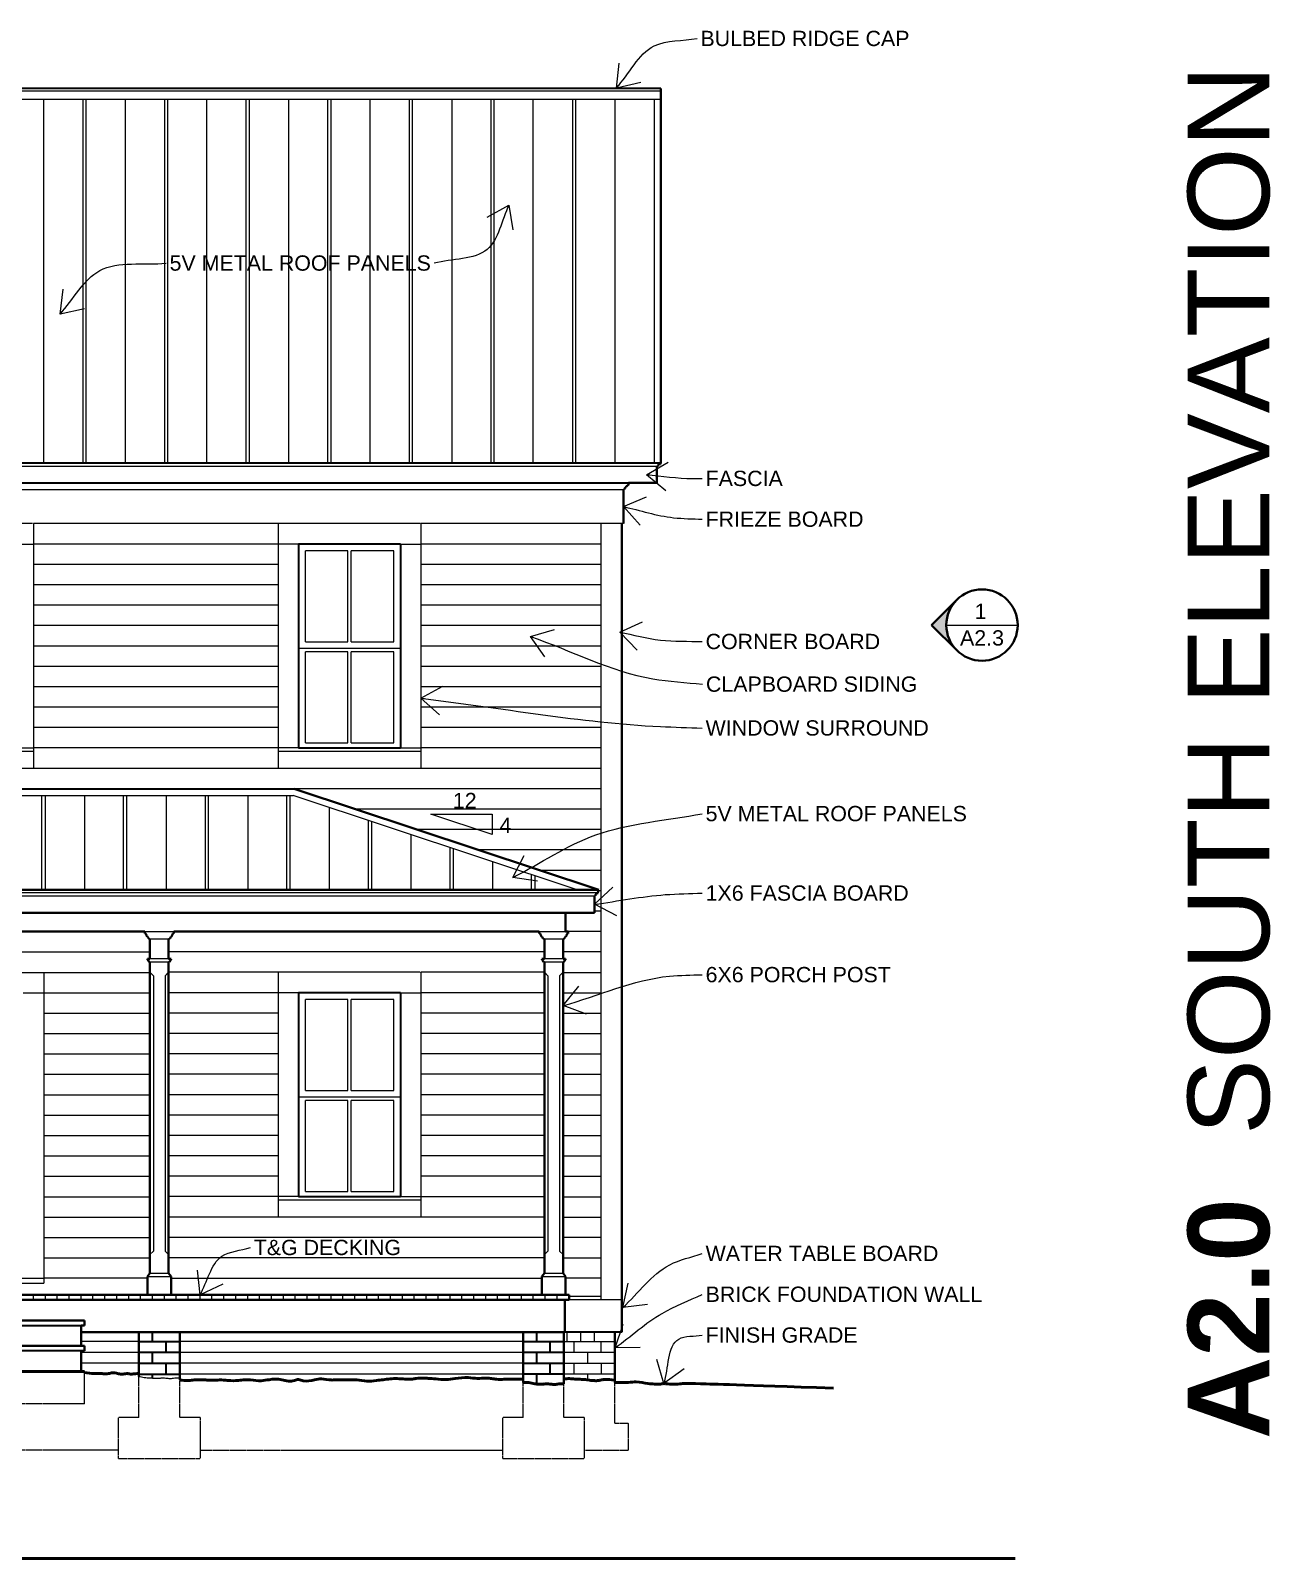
# Model space of a CAD drawing. Header units: inches. Extents: x -54 to 15382, y 469 to 41738.
# Drawn here: x 428.2 to 792.8, y 5345.5 to 5795 of the extents above; entities that cross this region are included whole.
import ezdxf

# ---------------------------------------------------------------- set-up
doc = ezdxf.new("R2010")
doc.units = ezdxf.units.IN
doc.header["$MEASUREMENT"] = 0
doc.linetypes.add('DASHED2', pattern=[0.375, 0.25, -0.125])
doc.layers.get('0').update_dxf_attribs({"lineweight": 9})
for name, color, linetype, lineweight in [('1', 7, 'Continuous', 9), ('2', 7, 'Continuous', 18), ('3', 7, 'Continuous', 30), ('4', 7, 'Continuous', 40), ('5', 7, 'Continuous', 50), ('A-DIMSx', 7, 'Continuous', 9), ('A-LINK', 7, 'Continuous', 40), ('A-TEXTx', 7, 'Continuous', 18)]:
    doc.layers.add(name, color=color, linetype=linetype, lineweight=lineweight)
doc.styles.get("Standard").update_dxf_attribs({"font": 'arial.ttf'})
doc.dimstyles.get("Standard").update_dxf_attribs({"dimtxt": 3, "dimasz": 2, "dimexe": 0.03125, "dimexo": 0.0625, "dimgap": 0.03125, "dimtad": 0, "dimtoh": 1, "dimdec": 4, "dimlfac": 0.99985, "dimzin": 0, "dimdsep": 46, "dimlunit": 4, "dimtxsty": 'Standard', "dimblk": 'ARCHTICK', "dimblk1": 'ARCHTICK', "dimblk2": 'ARCHTICK', "dimcen": 0.09, "dimclrt": 256, "dimadec": 0, "dimazin": 0, "dimtfac": 1, "dimtdec": 4, "dimtofl": 0, "dimtmove": 0, "dimatfit": 3, "dimfxl": 1, "dimtolj": 1, "dimtzin": 0, "dimarcsym": 0})

# ---------------------------------------------------------------- blocks, each defined once
blk = doc.blocks.new('window elev 3060')
for p, q in [((767, 905.69), (767, 839.69)), ((808.74, 905.67), (767, 905.69)), ((809, 905.67), (809, 840.18)), ((775, 870.93), (775, 897.68)), ((787.5, 897.68), (775, 897.68)), ((787.5, 870.93), (787.5, 897.68)), ((801, 897.68), (788.5, 897.68)), ((788.5, 870.93), (788.5, 897.68)), ((801, 870.93), (801, 897.68)), ((803, 868.93), (773, 868.93)), ((775, 870.93), (787.5, 870.93)), ((775, 841.18), (775, 867.93)), ((787.5, 867.93), (775, 867.93)), ((787.5, 841.18), (787.5, 867.93)), ((788.5, 870.93), (801, 870.93)), ((788.5, 841.18), (788.5, 867.93)), ((801, 867.93), (788.5, 867.93)), ((801, 841.18), (801, 867.93)), ((775, 841.18), (787.5, 841.18)), ((788.5, 841.18), (801, 841.18)), ((767, 839.69), (767, 833.67)), ((767, 838.69), (809, 838.69)), ((809, 840.18), (809, 833.67)), ((809, 833.67), (767, 833.67))]:
    blk.add_line(p, q)
at = {"lineweight": 5, "ltscale": 0.1}
for p, q in [((773, 839.69), (767, 839.69)), ((803, 839.69), (809, 839.67))]:
    blk.add_line(p, q, dxfattribs=at)
at = {"layer": '1', "lineweight": 5, "ltscale": 0.1}
for p, q in [((773, 899.68), (767, 899.67)), ((803, 899.68), (809, 899.67))]:
    blk.add_line(p, q, dxfattribs=at)
at = {"layer": '3'}
for p, q in [((803, 899.68), (773, 899.68)), ((773, 899.68), (773, 839.69)), ((803, 899.68), (803, 839.69)), ((773, 839.69), (803, 839.69))]:
    blk.add_line(p, q, dxfattribs=at)
blk = doc.blocks.new('_ArchTick')
at = {"color": 0, "linetype": 'ByBlock', "lineweight": 0, "const_width": 0.15}
blk.add_lwpolyline([(-0.5, -0.5), (0.5, 0.5)], dxfattribs=at)
blk = doc.blocks.new('Elevation Callout - 1')
at = {"layer": 'A-LINK', "ltscale": 0.1}
blk.add_hatch(color=256, dxfattribs=at).paths.add_polyline_path([(2031.59, 7377.65), (2039.01, 7370.23), (2046.43, 7377.65, -0.198912), (2039.01, 7374.58, -0.198912)])
for q in [(2031.59, 7377.65), (2046.43, 7377.65)]:
    blk.add_line((2039.01, 7370.23), q, dxfattribs=at)
blk.add_circle((2039.01, 7385.08), 10.5, dxfattribs=at)
blk = doc.blocks.new('Column 01 elev')
at = {"layer": '1', "ltscale": 0.25}
for p, q in [((2204.05, 5527.66), (2198.55, 5527.66)), ((2204.05, 5521.94), (2198.55, 5521.94)), ((2204.05, 5520.94), (2198.55, 5520.94)), ((2199.55, 5516.94), (2199.55, 5435.91)), ((2203.05, 5516.94), (2203.05, 5435.91)), ((2199.55, 5435.91), (2198.55, 5434.91)), ((2203.05, 5435.91), (2204.05, 5434.91)), ((2197.8, 5428.41), (2204.8, 5428.41)), ((2198.55, 5429.41), (2204.05, 5429.41))]:
    blk.add_line(p, q, dxfattribs=at)
at = {"layer": '1', "lineweight": 5, "ltscale": 0.25}
for p, q in [((2199.55, 5516.94), (2198.55, 5517.94)), ((2204.05, 5517.94), (2203.05, 5516.94))]:
    blk.add_line(p, q, dxfattribs=at)
at = {"layer": '3', "lineweight": 5, "ltscale": 0.1}
blk.add_line((2197.01, 5529.94), (2205.59, 5529.94), dxfattribs=at)
at = {"layer": '4'}
for p, q in [((2197.01, 5529.37), (2197.01, 5529.94)), ((2205.59, 5529.37), (2205.59, 5529.94)), ((2197.95, 5528.16), (2197.95, 5528.42)), ((2198.55, 5527.66), (2198.31, 5527.66)), ((2198.55, 5527.66), (2198.55, 5521.94)), ((2204.05, 5527.66), (2204.05, 5521.94)), ((2204.05, 5527.66), (2204.29, 5527.66)), ((2204.65, 5528.16), (2204.65, 5528.42)), ((2198.55, 5520.94), (2198.55, 5429.41)), ((2204.05, 5520.94), (2204.05, 5429.41)), ((2197.8, 5428.41), (2198.55, 5429.41)), ((2197.8, 5428.41), (2197.8, 5422.91)), ((2204.05, 5429.41), (2204.8, 5428.41)), ((2204.8, 5428.41), (2204.8, 5422.91))]:
    blk.add_line(p, q, dxfattribs=at)
at = {"layer": '4', "ltscale": 0.25}
for p, q in [((2198.55, 5521.94), (2197.8, 5521.94)), ((2198.3, 5520.94), (2198.55, 5520.94)), ((2204.05, 5521.94), (2204.8, 5521.94)), ((2204.3, 5520.94), (2204.05, 5520.94))]:
    blk.add_line(p, q, dxfattribs=at)
for centre, start, end in [((2198.41, 5521.93), 179.1702, 233.9599), ((2197.69, 5520.95), 359.1702, 53.9599), ((2204.91, 5520.95), 126.0401, 180.8298), ((2204.19, 5521.93), 306.0401, 0.8298)]:
    blk.add_arc(centre, 0.607, start, end, dxfattribs=at)
at = {"layer": '4'}
for points, knots in [([(2197.95, 5528.42), (2197.87, 5528.43), (2197.8, 5528.44), (2197.7, 5528.48), (2197.63, 5528.57), (2197.58, 5528.68), (2197.54, 5528.78), (2197.51, 5528.89), (2197.47, 5529), (2197.43, 5529.11), (2197.38, 5529.21), (2197.31, 5529.29), (2197.23, 5529.34), (2197.14, 5529.37), (2197.07, 5529.37), (2197.01, 5529.37)], [0.0155755, 0.0155755, 0.0155755, 0.0155755, 0.0913028, 0.1674337, 0.240804, 0.3221473, 0.4016041, 0.479934, 0.5587836, 0.63986, 0.7243935, 0.7885425, 0.8553172, 0.923465, 0.9867831, 0.9867831, 0.9867831, 0.9867831]), ([(2204.65, 5528.42), (2204.72, 5528.43), (2204.8, 5528.44), (2204.9, 5528.48), (2204.97, 5528.57), (2205.02, 5528.68), (2205.06, 5528.78), (2205.09, 5528.89), (2205.13, 5529), (2205.17, 5529.11), (2205.22, 5529.21), (2205.29, 5529.29), (2205.37, 5529.34), (2205.46, 5529.37), (2205.52, 5529.37), (2205.59, 5529.37)], [0.0155755, 0.0155755, 0.0155755, 0.0155755, 0.0913028, 0.1674337, 0.240804, 0.3221473, 0.4016041, 0.479934, 0.5587836, 0.63986, 0.7243935, 0.7885425, 0.8553172, 0.923465, 0.9867831, 0.9867831, 0.9867831, 0.9867831]), ([(2198.31, 5527.66), (2198.3, 5527.72), (2198.29, 5527.79), (2198.25, 5527.88), (2198.21, 5527.96), (2198.16, 5528.03), (2198.07, 5528.1), (2198, 5528.14), (2197.95, 5528.16)], [0.002479, 0.002479, 0.002479, 0.002479, 0.1892867, 0.3469333, 0.4813355, 0.6000559, 0.7825047, 0.9879342, 0.9879342, 0.9879342, 0.9879342]), ([(2204.29, 5527.66), (2204.3, 5527.72), (2204.31, 5527.79), (2204.35, 5527.88), (2204.39, 5527.96), (2204.44, 5528.03), (2204.53, 5528.1), (2204.6, 5528.14), (2204.65, 5528.16)], [0.002479, 0.002479, 0.002479, 0.002479, 0.1892867, 0.3469333, 0.4813355, 0.6000559, 0.7825047, 0.9879342, 0.9879342, 0.9879342, 0.9879342])]:
    blk.add_open_spline(points, degree=3, knots=knots, dxfattribs=at)

msp = doc.modelspace()

# ---------------------------------------------------------------- linework, layer by layer
msp.add_open_spline([(460.0391949, 5398.985623), (460.6020537, 5399.0329798), (461.5409699, 5398.6833998), (463.24565, 5398.6478675), (464.7215012, 5398.5177494), (465.9492163, 5398.4489373), (467.0609822, 5398.7625182), (468.048199, 5398.5113226), (469.0660018, 5398.4712307), (470.0913599, 5398.4638766), (471.0553537, 5398.7240674), (471.6801835, 5398.6612584), (472.0391949, 5398.6212904)], degree=3, knots=[0, 0, 0, 0, 1.6783925763, 3.483630322, 4.5769712725, 6.123192334, 7.1486998183, 7.9498657731, 9.1208240406, 10.2097191312, 11.0070223303, 12.0804037826, 12.0804037826, 12.0804037826, 12.0804037826])
at = {"layer": '1'}
for p, q in [((613.5392169, 5777.2191275), (214.0391949, 5777.2191275)), ((613.5392169, 5774.7429529), (214.0391949, 5774.7429529)), ((432.0392169, 5667.7219422), (432.0392169, 5774.7429529)), ((443.5392169, 5774.7429529), (443.5392169, 5667.7219422)), ((444.5392169, 5667.7219422), (444.5392169, 5774.7429529)), ((456.0392169, 5774.7429529), (456.0392169, 5667.7219422)), ((467.5392169, 5774.7429529), (467.5392169, 5667.7219422)), ((468.5392169, 5667.7219422), (468.5392169, 5774.7429529)), ((480.0392169, 5667.7219422), (480.0392169, 5774.7429529)), ((491.5392169, 5774.7429529), (491.5392169, 5667.7219422)), ((492.5392169, 5667.7219422), (492.5392169, 5774.7429529)), ((504.0392169, 5774.7429529), (504.0392169, 5667.7219422)), ((515.5392169, 5774.7429529), (515.5392169, 5667.7219422)), ((516.5392169, 5667.7219422), (516.5392169, 5774.7429529)), ((528.0392169, 5667.7219422), (528.0392169, 5774.7429529)), ((539.5392169, 5774.7429529), (539.5392169, 5667.7219422)), ((540.5392169, 5667.7219422), (540.5392169, 5774.7429529)), ((552.0392169, 5774.7429529), (552.0392169, 5667.7219422)), ((563.5392169, 5774.7429529), (563.5392169, 5667.7219422)), ((564.5392169, 5667.7219422), (564.5392169, 5774.7429529)), ((576.0392169, 5667.7219422), (576.0392169, 5774.7429529)), ((587.5392169, 5774.7429529), (587.5392169, 5667.7219422)), ((588.5392169, 5667.7219422), (588.5392169, 5774.7429529)), ((600.0392169, 5774.7429529), (600.0392169, 5667.7219422)), ((611.5392169, 5774.7429529), (611.5392169, 5667.7219422)), ((612.4113789, 5666.7284154), (203.6670103, 5666.7284154)), ((222.0391956, 5540.4522897), (594.0391942, 5540.4522897)), ((426.0387215, 5511.9312123), (432.0387215, 5511.9312123)), ((602.0391949, 5421.535623), (596.0391939, 5421.535623)), ((460.0391949, 5409.335623), (443.0391949, 5409.335623)), ((573.0391949, 5409.335623), (472.0391949, 5409.335623)), ((460.0391949, 5406.135623), (443.0391949, 5406.135623)), ((573.0391949, 5406.135623), (472.0391949, 5406.135623)), ((460.0391949, 5402.935623), (443.0391949, 5402.935623)), ((573.0391949, 5402.935623), (472.0391949, 5402.935623)), ((573.0391949, 5399.735623), (472.0391949, 5399.735623))]:
    msp.add_line(p, q, dxfattribs=at)
at = {"layer": '1', "linetype": 'DASHED2', "ltscale": 0.25}
for p, q in [((444.0391949, 5391.035623), (444.0391949, 5400.235623)), ((460.0391949, 5386.935623), (460.0391949, 5398.985623)), ((472.0391949, 5386.935623), (472.0391949, 5397.9973954)), ((573.0391949, 5386.935623), (573.0391949, 5397.2221314)), ((585.0391949, 5386.935623), (585.0391949, 5396.8577988)), ((600.0391949, 5385.335623), (600.0391949, 5397.2561789)), ((444.0391949, 5391.035623), (372.0391949, 5391.035623)), ((454.0391949, 5374.935623), (454.0391949, 5386.935623)), ((460.0391949, 5386.935623), (454.0391949, 5386.935623)), ((478.0391949, 5386.935623), (472.0391949, 5386.935623)), ((478.0391949, 5386.935623), (478.0391949, 5374.935623)), ((567.0391949, 5374.935623), (567.0391949, 5386.935623)), ((573.0391949, 5386.935623), (567.0391949, 5386.935623)), ((591.0391949, 5386.935623), (585.0391949, 5386.935623)), ((591.0391949, 5386.935623), (591.0391949, 5374.935623)), ((600.0391949, 5385.335623), (604.0391949, 5385.335623)), ((604.0391949, 5377.335623), (604.0391949, 5385.335623)), ((454.0391949, 5377.335623), (362.0391949, 5377.335623)), ((478.0391949, 5377.335623), (567.0391949, 5377.335623)), ((591.0391949, 5377.335623), (604.0391949, 5377.335623)), ((454.0391949, 5374.935623), (478.0391949, 5374.935623)), ((567.0391949, 5374.935623), (591.0391949, 5374.935623))]:
    msp.add_line(p, q, dxfattribs=at)
at = {"layer": '2'}
for p, q in [((213.2891956, 5659.9416121), (602.5391935, 5659.9416121)), ((501.0000917, 5649.9415391), (429.0000785, 5649.9415391)), ((602.5391935, 5649.9416121), (543.0000785, 5649.9416121)), ((596.0391939, 5421.535623), (596.0391942, 5649.9416121)), ((501.0000917, 5643.9415391), (429.0000785, 5643.9415391)), ((596.0391942, 5643.9416121), (543.0000785, 5643.9416121)), ((501.0000917, 5637.9415391), (429.0000785, 5637.9415391)), ((596.0391942, 5637.9416121), (543.0000785, 5637.9416121)), ((501.0000917, 5631.9415391), (429.0000785, 5631.9415391)), ((596.0391942, 5631.9416121), (543.0000785, 5631.9416121)), ((501.0000917, 5625.9415391), (429.0000785, 5625.9415391)), ((596.0391942, 5625.9416121), (543.0000785, 5625.9416121)), ((501.0000917, 5619.9415391), (429.0000785, 5619.9415391)), ((596.0391942, 5619.9416121), (543.0000785, 5619.9416121)), ((501.0000917, 5613.9415391), (429.0000785, 5613.9415391)), ((596.0391942, 5613.9416121), (543.0000785, 5613.9416121)), ((501.0000917, 5607.9415391), (429.0000785, 5607.9415391)), ((596.0391942, 5607.9416121), (543.0000785, 5607.9416121)), ((501.0000917, 5601.9415391), (429.0000785, 5601.9415391)), ((596.0391942, 5601.9416121), (543.0000785, 5601.9416121)), ((501.0000917, 5595.9415391), (429.0000785, 5595.9415391)), ((596.0391942, 5595.9416121), (543.0000785, 5595.9416121)), ((501.0000917, 5589.9415391), (429.0000785, 5589.9415391)), ((596.0391942, 5589.9416121), (543.0000785, 5589.9416121)), ((501.0000917, 5583.9415391), (429.0000785, 5583.9415391)), ((596.0391942, 5583.9416121), (543.0000785, 5583.9416121)), ((501.0000917, 5577.9415391), (429.0000785, 5577.9415391)), ((596.0391942, 5577.9416121), (543.0000785, 5577.9416121)), ((310.6575377, 5569.9416121), (505.4208521, 5569.9416121)), ((431.5392169, 5542.2022897), (431.5392169, 5569.9416121)), ((432.5392169, 5542.2022897), (432.5392169, 5569.9416121)), ((444.0392169, 5569.9416121), (444.0392169, 5542.1243628)), ((455.5392169, 5542.2022897), (455.5392169, 5569.9416121)), ((456.5392169, 5542.2022897), (456.5392169, 5569.9416121)), ((468.0392169, 5569.9416121), (468.0392169, 5542.1243628)), ((479.5392169, 5569.9416121), (479.5392169, 5542.1243628)), ((480.5392169, 5542.1243628), (480.5392169, 5569.9416121)), ((492.0392169, 5569.9416121), (492.0392169, 5542.1243628)), ((503.5392169, 5542.2022897), (503.5392169, 5569.9416121)), ((504.5392169, 5542.2022897), (504.5392169, 5569.9416121)), ((588.9429241, 5542.2022897), (505.4208521, 5569.9416121)), ((596.0391941, 5571.9416121), (505.7442861, 5571.9416121)), ((516.0392169, 5566.4150444), (516.0392169, 5542.1243628)), ((596.0391941, 5565.9416121), (523.8100637, 5565.9416121)), ((527.5392169, 5542.2022897), (527.5392169, 5562.5956682)), ((528.5392169, 5542.2022897), (528.5392169, 5562.2635486)), ((540.0392169, 5558.4441724), (540.0392169, 5542.1243628)), ((596.0391941, 5559.9312045), (541.9071784, 5559.9312045)), ((551.5392169, 5542.2022897), (551.5392169, 5554.6247963)), ((552.5392169, 5542.2022897), (552.5392169, 5554.2926766)), ((596.0391941, 5553.9416121), (559.9416191, 5553.9416121)), ((564.0392169, 5550.4733005), (564.0392169, 5542.1243628)), ((596.0391941, 5547.9416121), (578.0073967, 5547.9416121)), ((575.5392169, 5542.2022897), (575.5392169, 5546.6539244)), ((576.5392169, 5542.2022897), (576.5392169, 5546.3218047)), ((221.0391957, 5541.4522897), (595.0391941, 5541.4522897)), ((596.0391941, 5541.9416121), (595.2017077, 5541.9416121)), ((596.0391941, 5535.9416121), (594.0391942, 5535.9416121)), ((596.039122, 5529.9312045), (585.5391941, 5529.9416121)), ((352.7891949, 5523.9312045), (463.2891949, 5523.9312045)), ((579.2891949, 5523.9207968), (468.7891949, 5523.9207968)), ((550.0391949, 5523.9312045), (550.0391949, 5523.9416121)), ((596.039122, 5523.9312045), (584.7891949, 5523.9312045)), ((384.0396683, 5517.9312123), (432.0387215, 5517.9312123)), ((432.0387215, 5517.9312123), (432.0387215, 5426.4416121)), ((432.0387215, 5517.9312045), (463.2891949, 5517.9312123)), ((432.0387215, 5517.9312045), (463.2891949, 5517.9312123)), ((501.0783108, 5517.9416121), (468.7891949, 5517.9416121)), ((579.2891949, 5517.9416121), (543.0783022, 5517.9416121)), ((584.7891949, 5517.9312045), (596.039122, 5517.9312045)), ((432.0387215, 5511.9312045), (463.2891949, 5511.9312123)), ((501.0783108, 5511.9416121), (468.7891949, 5511.9416121)), ((579.2891949, 5511.9416121), (543.0783022, 5511.9416121)), ((584.7891949, 5511.9416121), (596.039122, 5511.9416121)), ((432.0387215, 5505.9312045), (463.2891949, 5505.9312123)), ((501.0783108, 5505.9416121), (468.7891949, 5505.9416121)), ((579.2891949, 5505.9312044), (543.0782975, 5505.9312044)), ((584.7891949, 5505.9312045), (596.039122, 5505.9312045)), ((432.0387215, 5499.9312045), (463.2891949, 5499.9312123)), ((501.0783108, 5499.9416121), (468.7891949, 5499.9416121)), ((579.2891949, 5499.9416121), (543.0782929, 5499.9416121)), ((584.7891949, 5499.9416121), (596.039122, 5499.9416121)), ((432.0387215, 5493.9312045), (463.2891949, 5493.9312123)), ((501.0783108, 5493.9416121), (468.7891949, 5493.9416121)), ((579.2891949, 5493.9416121), (543.0782883, 5493.9416121)), ((584.7891949, 5493.9416121), (596.039122, 5493.9416121)), ((432.038729, 5487.9312045), (463.2892024, 5487.9312123)), ((501.0783108, 5487.9416121), (468.7891949, 5487.9416121)), ((579.2891949, 5487.9416121), (543.0782837, 5487.9416121)), ((584.7891949, 5487.9416121), (596.039122, 5487.9416121)), ((432.0387215, 5481.9312045), (463.2891949, 5481.9312123)), ((501.0783108, 5481.9416121), (468.7891949, 5481.9416121)), ((579.2891949, 5481.9312044), (543.078279, 5481.9312044)), ((584.7891949, 5481.9312045), (596.039122, 5481.9312045)), ((432.0387215, 5475.9312045), (463.2891949, 5475.9312123)), ((501.0783108, 5475.9416121), (468.7891949, 5475.9416121)), ((579.2891949, 5475.9312044), (543.0782744, 5475.9312044)), ((584.7891949, 5475.9312045), (596.039122, 5475.9312045)), ((432.0387215, 5469.9312045), (463.2891949, 5469.9312123)), ((501.0783108, 5469.9416121), (468.7891949, 5469.9416121)), ((579.2891949, 5469.9312044), (543.0782697, 5469.9312044)), ((584.7891949, 5469.9312045), (596.039122, 5469.9312045)), ((432.0387215, 5463.9312045), (463.2891949, 5463.9312123)), ((501.0783108, 5463.9416121), (468.7891949, 5463.9416121)), ((579.2891949, 5463.9416121), (543.0782651, 5463.9416121)), ((584.7891949, 5463.9416121), (596.039122, 5463.9416121)), ((432.0387215, 5457.9312045), (463.2891949, 5457.9312123)), ((501.0783108, 5457.9416121), (468.7891949, 5457.9416121)), ((579.2891949, 5457.9416121), (543.0782605, 5457.9416121)), ((584.7891949, 5457.9416121), (596.039122, 5457.9416121)), ((432.0387381, 5451.9312045), (463.2892115, 5451.9312123)), ((501.0783108, 5451.9416121), (468.7891949, 5451.9416121)), ((579.2891949, 5451.9312044), (543.0782558, 5451.9312044)), ((584.7891949, 5451.9312045), (596.039122, 5451.9312045)), ((432.0387396, 5445.9312045), (463.289213, 5445.9312123)), ((501.0783108, 5445.9416121), (468.7891949, 5445.9416121)), ((579.2891949, 5445.9312135), (543.0782512, 5445.9312135)), ((584.7891949, 5445.9312135), (596.039122, 5445.9312135)), ((432.0387411, 5439.9312045), (463.2892145, 5439.9312123)), ((579.2891949, 5439.9416121), (468.7891949, 5439.9416121)), ((572.7887215, 5439.9416121), (572.7887215, 5439.9468159)), ((596.039122, 5439.9416121), (584.7891949, 5439.9416121)), ((432.0387411, 5433.9312045), (463.2892145, 5433.9312123)), ((579.2891949, 5433.9416121), (468.7891949, 5433.9416121)), ((584.7891949, 5433.9312045), (596.039122, 5433.9312045)), ((384.0396683, 5426.4416121), (432.0387215, 5426.4416121)), ((425.0387215, 5427.9416121), (432.0387215, 5427.9416121)), ((462.5391948, 5427.9416121), (432.0387215, 5427.9416121)), ((469.5391948, 5427.9416121), (578.5391942, 5427.9416121)), ((572.7887215, 5427.9312045), (572.7887215, 5427.9416121)), ((596.039122, 5427.9416121), (585.5391942, 5427.9416121)), ((429.0391949, 5421.535623), (429.0391949, 5423.035623)), ((432.5391949, 5421.535623), (432.5391949, 5423.035623)), ((436.0391949, 5421.535623), (436.0391949, 5423.035623)), ((439.5391949, 5421.535623), (439.5391949, 5423.035623)), ((443.0391949, 5421.535623), (443.0391949, 5423.035623)), ((446.5391949, 5421.535623), (446.5391949, 5423.035623)), ((450.0391949, 5421.535623), (450.0391949, 5423.035623)), ((453.5391949, 5421.535623), (453.5391949, 5423.035623)), ((457.0391949, 5421.535623), (457.0391949, 5423.035623)), ((460.5391949, 5421.535623), (460.5391949, 5423.035623)), ((464.0391949, 5421.535623), (464.0391949, 5423.035623)), ((467.5391949, 5421.535623), (467.5391949, 5423.035623)), ((471.0391949, 5421.535623), (471.0391949, 5423.035623)), ((474.5391949, 5421.535623), (474.5391949, 5423.035623)), ((478.0391949, 5421.535623), (478.0391949, 5423.035623)), ((481.5391949, 5421.535623), (481.5391949, 5423.035623)), ((485.0391949, 5421.535623), (485.0391949, 5423.035623)), ((488.5391949, 5421.535623), (488.5391949, 5423.035623)), ((492.0391949, 5421.535623), (492.0391949, 5423.035623)), ((495.5391949, 5421.535623), (495.5391949, 5423.035623)), ((499.0391949, 5421.535623), (499.0391949, 5423.035623)), ((502.5391949, 5421.535623), (502.5391949, 5423.035623)), ((506.0391949, 5421.535623), (506.0391949, 5423.035623)), ((509.5391949, 5421.535623), (509.5391949, 5423.035623)), ((513.0391949, 5421.535623), (513.0391949, 5423.035623)), ((516.5391949, 5421.535623), (516.5391949, 5423.035623)), ((520.0391949, 5421.535623), (520.0391949, 5423.035623)), ((523.5391949, 5421.535623), (523.5391949, 5423.035623)), ((527.0391949, 5421.535623), (527.0391949, 5423.035623)), ((530.5391949, 5421.535623), (530.5391949, 5423.035623)), ((534.0391949, 5421.535623), (534.0391949, 5423.035623)), ((537.5391949, 5421.535623), (537.5391949, 5423.035623)), ((541.0391949, 5421.535623), (541.0391949, 5423.035623)), ((544.5391949, 5421.535623), (544.5391949, 5423.035623)), ((548.0391949, 5421.535623), (548.0391949, 5423.035623)), ((551.5391949, 5421.535623), (551.5391949, 5423.035623)), ((555.0391949, 5421.535623), (555.0391949, 5423.035623)), ((558.5391949, 5421.535623), (558.5391949, 5423.035623)), ((562.0391949, 5421.535623), (562.0391949, 5423.035623)), ((565.5391949, 5421.535623), (565.5391949, 5423.035623)), ((569.0391949, 5421.535623), (569.0391949, 5423.035623)), ((572.5391949, 5421.535623), (572.5391949, 5423.035623)), ((576.0391949, 5421.535623), (576.0391949, 5423.035623)), ((579.5391949, 5421.535623), (579.5391949, 5423.035623)), ((583.0391949, 5421.535623), (583.0391949, 5423.035623)), ((596.0391939, 5422.535623), (586.5391949, 5422.535623)), ((596.0391939, 5421.535623), (586.5391949, 5421.535623)), ((585.0391949, 5409.335623), (600.0391949, 5409.335623)), ((586.0391949, 5409.335623), (586.0391949, 5412.035623)), ((588.0391949, 5406.135623), (588.0391949, 5409.335623)), ((590.0391949, 5409.335623), (590.0391949, 5412.035623)), ((594.0391949, 5409.335623), (594.0391949, 5412.035623)), ((596.0391949, 5406.135623), (596.0391949, 5409.335623)), ((600.0391949, 5406.135623), (585.0391949, 5406.135623)), ((592.0391949, 5402.935623), (592.0391949, 5406.135623)), ((585.0391949, 5402.935623), (600.0391949, 5402.935623)), ((600.0391949, 5399.735623), (585.0391949, 5399.735623)), ((588.0391949, 5399.735623), (588.0391949, 5402.935623)), ((592.0391949, 5398.0508205), (592.0391949, 5399.735623)), ((596.0391949, 5402.935623), (596.0391949, 5399.735623))]:
    msp.add_line(p, q, dxfattribs=at)
at = {"layer": '2', "ltscale": 0.1}
msp.add_line((697.5000787, 5620.1004892), (718.5000788, 5620.1004892), dxfattribs=at)
at = {"layer": '3'}
for p, q in [((613.5392169, 5777.9691275), (214.0391949, 5777.9691275)), ((613.5392169, 5667.7219422), (202.5392169, 5667.7219422)), ((212.0019965, 5661.9416121), (604.0763926, 5661.941612)), ((310.3341037, 5571.9416121), (505.7442861, 5571.9416121)), ((460.0391949, 5409.335623), (472.0391949, 5409.335623)), ((464.0391949, 5409.335623), (464.0391949, 5412.035623)), ((468.0391949, 5406.135623), (468.0391949, 5409.335623)), ((573.0391949, 5409.335623), (585.0391949, 5409.335623)), ((577.0391949, 5409.335623), (577.0391949, 5412.035623)), ((581.0391949, 5406.135623), (581.0391949, 5409.335623)), ((602.0391949, 5412.035623), (585.2891927, 5412.035623)), ((472.0391949, 5406.135623), (460.0391949, 5406.135623)), ((464.0391949, 5402.935623), (464.0391949, 5406.135623)), ((585.0391949, 5406.135623), (573.0391949, 5406.135623)), ((577.0391949, 5402.935623), (577.0391949, 5406.135623)), ((460.0391949, 5402.935623), (472.0391949, 5402.935623)), ((460.0391949, 5399.735623), (472.0391949, 5399.735623)), ((464.0391949, 5398.5773703), (464.0391949, 5399.735623)), ((468.0391949, 5399.735623), (468.0391949, 5402.935623)), ((573.0391949, 5402.935623), (585.0391949, 5402.935623)), ((585.0391949, 5399.735623), (573.0391949, 5399.735623)), ((577.0391949, 5396.8187861), (577.0391949, 5399.735623)), ((581.0391949, 5399.735623), (581.0391949, 5402.935623))]:
    msp.add_line(p, q, dxfattribs=at)
at = {"layer": '3', "ltscale": 0.1}
for p, q in [((373.0391949, 5414.035623), (443.0391949, 5414.035623)), ((443.0391949, 5406.535623), (373.0391949, 5406.535623))]:
    msp.add_line(p, q, dxfattribs=at)
at = {"layer": '4'}
for p, q in [((613.5392169, 5667.7219422), (613.5392169, 5777.9691275)), ((612.4113789, 5666.7284154), (612.4113789, 5661.941612)), ((612.4113862, 5666.7284154), (612.6613862, 5666.7284154)), ((613.4113862, 5667.7219422), (613.4113862, 5667.4784154)), ((602.5391935, 5659.9416121), (602.5391935, 5649.9416121)), ((602.5391935, 5659.9416121), (602.7891935, 5659.9416121)), ((602.7891935, 5659.9416121), (602.5391935, 5659.9416121)), ((603.3579118, 5660.6916121), (603.3579118, 5660.9416121)), ((604.0763926, 5661.941612), (612.4113789, 5661.941612)), ((602.0391939, 5421.535623), (602.0391942, 5649.9416121)), ((595.2882839, 5542.2022897), (505.7442861, 5571.9416121)), ((220.7901059, 5542.2022897), (595.2882839, 5542.2022897)), ((594.0391942, 5535.4522897), (594.0391942, 5540.4522897)), ((594.2891941, 5540.4522897), (594.0391942, 5540.4522897)), ((595.0391941, 5541.4522897), (595.2882839, 5542.2022897)), ((595.0391941, 5541.4522897), (595.0391941, 5541.2022897)), ((230.5391956, 5535.4522897), (585.5391941, 5535.4522897)), ((585.5391941, 5529.9416121), (585.5391941, 5535.4522897)), ((585.5391941, 5535.4522897), (594.0391942, 5535.4522897)), ((461.7489853, 5529.9416121), (354.3294045, 5529.9416121)), ((577.7489847, 5529.9416121), (470.3294045, 5529.9416121)), ((586.3294038, 5529.9416121), (585.5391941, 5529.9416121)), ((229.5391949, 5423.035623), (586.5391949, 5423.035623)), ((229.5391949, 5421.535623), (586.5391949, 5421.535623)), ((585.2891927, 5412.035623), (585.2891927, 5421.535623)), ((586.5391949, 5421.535623), (586.5391949, 5423.035623)), ((602.0391949, 5412.035623), (602.0391949, 5421.535623)), ((444.0391949, 5415.535623), (372.0391949, 5415.535623)), ((444.0391949, 5414.035623), (443.0391949, 5414.035623)), ((443.0391949, 5408.035623), (443.0391949, 5414.035623)), ((444.0391949, 5415.535623), (444.0391949, 5414.035623)), ((444.0391949, 5408.035623), (372.0391949, 5408.035623)), ((585.2891927, 5412.035623), (443.0391949, 5412.035623)), ((444.0391949, 5408.035623), (444.0391949, 5406.535623)), ((460.0391949, 5398.985623), (460.0391949, 5412.035623)), ((472.0391949, 5398.0246828), (472.0391949, 5412.035623)), ((573.0391949, 5397.2221314), (573.0391949, 5412.035623)), ((585.0391949, 5396.8577988), (585.0391949, 5412.035623)), ((600.0391949, 5397.2561789), (600.0391949, 5412.035623)), ((444.0391949, 5406.535623), (443.0391949, 5406.535623)), ((443.0391949, 5400.535623), (443.0391949, 5406.535623))]:
    msp.add_line(p, q, dxfattribs=at)
for centre, radius, start, end in [((613.3490889, 5666.7907126), 0.6905186, 84.823843828, 185.1761549), ((603.5277176, 5659.9722228), 0.7391582, 103.281089991, 182.373471435), ((603.2564348, 5661.7726287), 0.8371895, 276.962026999, 11.644935134), ((594.9768968, 5540.514587), 0.6905186, 84.823843828, 185.1761549)]:
    msp.add_arc(centre, radius, start, end, dxfattribs=at)
at = {"layer": '5'}
for p, q in [((444.0391949, 5400.535623), (372.0391949, 5400.535623)), ((444.0391949, 5400.235623), (444.0391949, 5400.535623))]:
    msp.add_line(p, q, dxfattribs=at)
at = {"layer": '5', "ltscale": 0.1}
msp.add_line((66.0000785, 5345.5008975), (717.803245, 5345.5008975), dxfattribs=at)
at = {"layer": '5'}
for points, knots in [([(444.0391949, 5400.235623), (445.0080908, 5400.079178), (446.6484712, 5399.8143102), (448.6778794, 5400.0078151), (450.1543849, 5399.7130824), (451.3611679, 5399.8882398), (452.4566733, 5400.2372706), (453.5397081, 5400.0154179), (454.5373248, 5399.6566706), (455.5928069, 5399.7132039), (456.5630014, 5400.0112334), (457.5353594, 5399.6658458), (458.5486063, 5399.8286897), (459.3770298, 5399.8667066), (459.8572233, 5399.8635291), (460.0391949, 5399.862325)], [0, 0, 0, 0, 2.9323158392, 4.9645308026, 6.057871753, 7.4041715039, 8.5838365673, 9.4331112214, 10.6559290658, 11.7448241564, 12.5421273555, 13.6355212035, 14.6865432591, 15.5809055773, 16.126635363, 16.126635363, 16.126635363, 16.126635363]), ([(472.0391949, 5397.9973954), (472.9237647, 5397.8814556), (474.3432945, 5397.6953991), (476.1311256, 5398.0777246), (477.6131289, 5397.9568411), (478.9429027, 5398.0895214), (480.1819912, 5397.9516765), (481.3667499, 5397.9927552), (482.9005305, 5397.9590391), (484.6283174, 5398.050718), (486.8398404, 5397.7836314), (488.9385246, 5397.777772), (491.0985349, 5398.0754564), (493.3440601, 5398.0786546), (495.758397, 5397.5965799), (498.7870874, 5398.2350581), (501.5321867, 5398.3948244), (503.9267393, 5397.5020367), (505.6210692, 5397.7285987), (507.0490508, 5398.3300169), (508.9722379, 5397.3476225), (511.2941025, 5398.0026949), (514.004511, 5398.5457488), (516.0889955, 5397.8985756), (517.998076, 5398.0701884), (519.7300176, 5398.0587107), (521.7764428, 5398.0291158), (524.3351514, 5398.1924707), (527.0052723, 5397.4174858), (529.6175404, 5397.8210163), (532.5797034, 5398.1776772), (536.1281773, 5398.6728652), (539.419764, 5397.9732019), (542.030448, 5398.62867), (543.5741924, 5398.5867062), (545.4921074, 5398.4462043), (547.5720013, 5398.3004203), (550.2389497, 5397.9888508), (553.4083848, 5398.4552476), (556.5100045, 5398.9078647), (559.5873479, 5398.3247633), (561.8887989, 5398.6616096), (563.7770306, 5398.443572), (565.4452241, 5398.1003169), (567.9384125, 5398.258112), (570.5394613, 5398.1924882), (572.4228717, 5398.1982923), (573.0391949, 5398.2001917)], [0, 0, 0, 0, 2.6529194352, 4.2573215922, 5.4164530631, 7.0911371631, 8.2475457001, 9.1424284325, 10.6434907949, 12.8516979582, 14.3147620561, 17.3168867809, 19.114976073, 20.8469711066, 24.0403607494, 26.363871891, 30.0742089263, 32.1103617678, 33.8516042112, 35.1119372476, 36.5297832171, 39.8619674173, 41.9746089412, 44.7750674343, 46.1707600226, 47.6978272911, 49.9710707726, 52.3164807139, 55.3425280243, 58.1293589993, 60.1299455118, 64.3241227489, 68.8188799914, 69.8888235483, 72.3460349694, 73.3979104104, 75.6651746964, 78.606541836, 81.3999059133, 85.2446410438, 87.9213730028, 90.6853426905, 92.1358705792, 93.6049452934, 95.7757124021, 99.5759981715, 101.4244930562, 101.4244930562, 101.4244930562, 101.4244930562]), ([(573.0391949, 5397.2221314), (573.6020537, 5397.2694882), (574.7703097, 5397.3677808), (576.24565, 5396.8843759), (577.7215012, 5396.7542578), (578.9492163, 5396.6854457), (580.0609822, 5396.9990266), (581.048199, 5396.747831), (582.0660018, 5396.7077391), (583.0913599, 5396.700385), (584.0553537, 5396.9605758), (584.6801835, 5396.8977669), (585.0391949, 5396.8577988)], [0, 0, 0, 0, 1.6783925763, 3.483630322, 4.5769712725, 6.123192334, 7.1486998183, 7.9498657731, 9.1208240406, 10.2097191312, 11.0070223303, 12.0804037826, 12.0804037826, 12.0804037826, 12.0804037826]), ([(585.0391949, 5398.3122043), (585.6020537, 5398.3595611), (586.7703097, 5398.4578537), (588.0316845, 5398.253044), (589.2140597, 5398.3121628), (590.3254925, 5398.1466302), (592.0609822, 5398.0890994), (593.048199, 5397.8379038), (594.0660018, 5397.797812), (595.0913599, 5397.7904579), (596.0553537, 5398.0506487), (597.5444039, 5398.2817489), (600.0391949, 5397.9478717)], [0, 0, 0, 0, 1.6783925763, 3.483630322, 4.5769712725, 6.123192334, 7.1486998183, 7.9498657731, 9.1208240406, 10.2097191312, 11.0070223303, 12.0804037826, 12.0804037826, 12.0804037826, 12.0804037826]), ([(600.0391949, 5397.2561789), (603.5209502, 5397.1086676), (606.5951259, 5397.758974), (609.2998094, 5396.9184234), (612.0882534, 5396.7883053), (613.3159685, 5396.7194932), (614.4277344, 5397.0330741), (615.4149512, 5396.7818785), (618.8980063, 5396.7417866), (620.1099409, 5397.0316516), (621.0719732, 5396.9990809), (636.4915314, 5396.5970395), (664.339406, 5395.558685)], [0, 0, 0, 0, 1.6783925763, 3.483630322, 4.5769712725, 6.123192334, 7.1486998183, 7.9498657731, 9.1208240406, 10.2097191312, 11.0070223303, 11.7241145483, 11.7241145483, 11.7241145483, 11.7241145483])]:
    msp.add_open_spline(points, degree=3, knots=knots, dxfattribs=at)
at = {"layer": 'A-DIMSx', "ltscale": 0.1}
for p, q in [((545.9026941, 5564.4679968), (563.9026941, 5564.4679968)), ((563.9026941, 5558.4718563), (545.9026941, 5564.4679968)), ((563.9026941, 5564.4679968), (563.9026941, 5558.4718563))]:
    msp.add_line(p, q, dxfattribs=at)

# ---------------------------------------------------------------- block references
at = {"ltscale": 0.1, "xscale": -1, "rotation": 270}
msp.add_blockref('Elevation Callout - 1', (-6677.0755052, 3581.0904581), dxfattribs=at)
at = {"layer": '2'}
for p in [(-379.9949688, 4744.2669404), (-265.9949688, 4744.2669404), (-265.9949683, 4612.2669404)]:
    msp.add_blockref('window elev 3060', p, dxfattribs=at)
at = {"layer": '3', "ltscale": 0.25}
for p in [(-1735.2605728, 0), (-1619.2605735, 0)]:
    msp.add_blockref('Column 01 elev', p, dxfattribs=at)

# ---------------------------------------------------------------- texts
at = {"ltscale": 0.5, "insert": (780.664182, 5582.7534571), "char_height": 24, "attachment_point": 5, "rotation": 90}
msp.add_mtext('{\\fArial|b1|i0|c0|p34;A2.0\\fArial|b0|i0|c1|p0;  SOUTH ELEVATION}', dxfattribs=at)
at = {"layer": 'A-LINK', "ltscale": 0.1, "attachment_point": 5}
for s, insert, char_height, width in [('{1}', (707.5799494, 5624.1438402), 4.5, 9.771161836), ('{\\H0.75x;A2.3}', (708.0043362, 5616.2905249), 6, 9.85131083)]:
    msp.add_mtext(s, dxfattribs=dict(at, insert=insert, char_height=char_height, width=width))
at = {"layer": 'A-TEXTx', "ltscale": 0.25, "char_height": 4.5, "attachment_point": 4}
for s, insert in [('{BULBED RIDGE CAP}', (625.1971961, 5792.6568816)), ('{5V METAL ROOF PANELS}', (469.0627257, 5726.5825895)), ('{FASCIA }', (626.7130808, 5663.2242554)), ('{FRIEZE BOARD}', (626.7130808, 5651.2242554)), ('{CORNER BOARD}', (626.7130808, 5615.2400432)), ('{CLAPBOARD SIDING}', (626.8181985, 5602.6896255)), ('{WINDOW SURROUND}', (626.7130808, 5589.8059696)), ('{5V METAL ROOF PANELS}', (626.7130808, 5564.6035169)), ('{1X6 FASCIA BOARD}', (626.7130808, 5541.2346801)), ('{6X6 PORCH POST}', (626.7130808, 5517.2346801)), ('T&G DECKING', (493.8217001, 5436.9638423)), ('{WATER TABLE BOARD}', (626.7130808, 5435.1976395)), ('{BRICK FOUNDATION WALL}', (626.7130808, 5423.1976395)), ('{FINISH GRADE}', (626.7130808, 5411.1976395))]:
    msp.add_mtext(s, dxfattribs=dict(at, insert=insert))
at = {"layer": 'A-TEXTx', "ltscale": 0.5, "char_height": 4.5, "width": 7.734539628, "attachment_point": 7}
for s, insert in [('{\\fArial|b0|i0|c0|p0;12}', (552.3785421, 5566.2277102)), ('{\\fArial|b0|i0|c0|p0;4}', (566.0959336, 5558.9134213))]:
    msp.add_mtext(s, dxfattribs=dict(at, insert=insert))

# ---------------------------------------------------------------- leaders
at = {"layer": 'A-TEXTx', "path_type": 1, "annotation_type": 0, "has_hookline": 1}
for points, hookline_direction, text_width in [([(600.4761982, 5778.0720775), (611.5948766, 5790.4685423), (624.1971961, 5792.6568816)], 0, 60.75), ([(568.884314, 5743.6336445), (562.4686558, 5730.6262005), (546.8985531, 5726.5825895)], 1, 76.2667121), ([(436.8606218, 5711.58279), (448.5190834, 5724.390334), (468.0627257, 5726.5825895)], 0, 76.2667121), ([(609.3407623, 5664.3350137), (622.9367051, 5663.2076852), (625.7130808, 5663.2242554)], 0, 22.2298772), ([(602.5391935, 5654.9416121), (617.2940407, 5651.6858355), (625.7130808, 5651.2242554)], 0, 45.6354025), ([(601.4777717, 5617.9961197), (613.3993202, 5615.6862133), (625.7130808, 5615.2400432)], 0, 50.7278308), ([(575.1907261, 5616.7536955), (611.1563539, 5604.2983782), (625.8181985, 5602.6896255)], 0, 61.4744202), ([(543.0000785, 5598.5692818), (613.3993202, 5590.2521397), (625.7130808, 5589.8059696)], 0, 65.271487), ([(570.0022059, 5545.7966277), (594.4049621, 5558.3704077), (625.7130808, 5564.6035169)], 0, 76.2667121), ([(594.0391942, 5537.9522897), (614.8435375, 5540.7870254), (625.7130808, 5541.2346801)], 0, 58.7517053), ([(584.7891949, 5508.1346901), (616.0741568, 5516.8078141), (625.7130808, 5517.2346801)], 0, 54.1043656), ([(602.3738387, 5419.341571), (616.1534363, 5431.8948111), (625.7130808, 5435.1976395)], 0, 68.0832196), ([(478.0391949, 5423.035623), (484.4640514, 5434.3929672), (492.8217001, 5436.9638423)], 0, 42.771487), ([(600.1369361, 5407.4726388), (613.9243914, 5417.6029619), (625.7130808, 5423.1976395)], 0, 80.6684857), ([(614.4590771, 5396.9524437), (618.8624873, 5410.0575906), (625.7130808, 5411.1976395)], 0, 43.8550477)]:
    msp.add_leader(points, dimstyle='Standard', override={"dimasz": 6, "dimgap": 1, "dimldrblk": 'Open90', "dimlwd": -1}, dxfattribs=dict(at, hookline_direction=hookline_direction, text_width=text_width))

doc.saveas('drawing.dxf')
